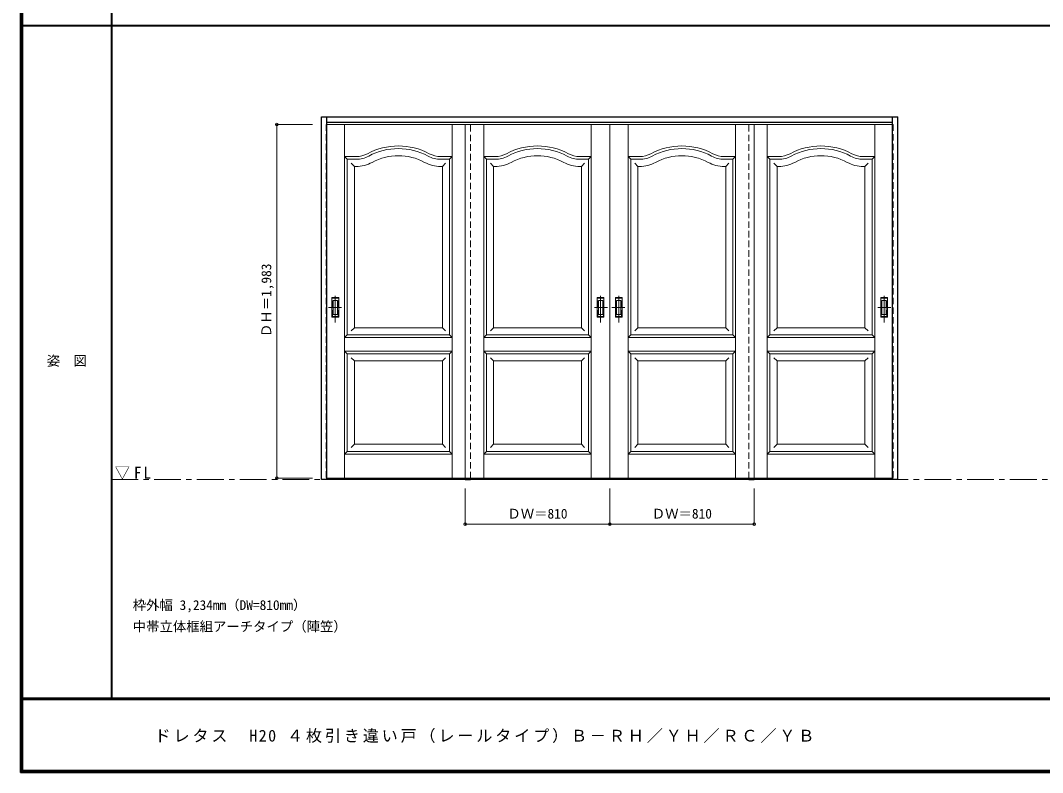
# Model space of a CAD drawing. Units: millimetres, scale not verified. Extents: x -6000 to 5700, y -4307 to 4260.
# Drawn here: x -6000 to -267, y -4205 to 12 of the extents above; entities that cross this region are included whole.
import ezdxf
from ezdxf.enums import TextEntityAlignment as Align

# ---------------------------------------------------------------- set-up
doc = ezdxf.new("R2010")
doc.units = ezdxf.units.MM
doc.header["$LTSCALE"] = 30
doc.header["$PDMODE"] = 32
doc.header["$PDSIZE"] = 15
doc.linetypes.add('CHAIN1', pattern=[8, 5, -1, 1, -1])
doc.linetypes.add('DASHED1', pattern=[1.8, 1.2, -0.6])
for name, color, linetype, lineweight in [('0-1_通り芯', 7, 'CHAIN1', 18), ('0-2_扉', 7, 'Continuous', 18), ('0-4_枠', 3, 'Continuous', 25), ('0-6_引手', 7, 'Continuous', 18), ('0-B_寸法', 7, 'Continuous', 9), ('F-1_枠', 6, 'Continuous', 40)]:
    doc.layers.add(name, color=color, linetype=linetype, lineweight=lineweight)
doc.layers.add('0-A_文字', color=7, linetype='Continuous')
doc.layers.add('F-A_文字', color=7, linetype='Continuous')
doc.styles.add('ＭＳ ゴシック', font='')
doc.styles.get('ＭＳ ゴシック').set_extended_font_data('MS Gothic')

msp = doc.modelspace()

# ---------------------------------------------------------------- linework, layer by layer
at = {"layer": '0-1_通り芯'}
msp.add_line((-5490, -2562.5), (5690, -2562.5), dxfattribs=at)
at = {"layer": '0-2_扉', "color": 4, "linetype": 'DASHED1', "lineweight": 9}
for p, q in [((-4285, -571.5), (-4285, -2554.5)), ((-4282, -571.5), (-4285, -571.5)), ((-3475, -2554.5), (-3475, -571.5)), ((-2695, -571.5), (-2695, -575.5)), ((-2695, -571.5), (-2695, -575.5)), ((-1915, -2554.5), (-1915, -571.5)), ((-1108, -571.5), (-1105, -571.5)), ((-1105, -571.5), (-1105, -2554.5)), ((-4282, -2554.5), (-4285, -2554.5)), ((-1108, -2554.5), (-1105, -2554.5))]:
    msp.add_line(p, q, dxfattribs=at)
at = {"layer": '0-2_扉'}
for p, q in [((-4282, -571.5), (-3475, -571.5)), ((-4181.5, -2554.5), (-4181.5, -571.5)), ((-3578.5, -2554.5), (-3578.5, -571.5)), ((-2695, -571.5), (-3505, -571.5)), ((-3401.5, -2554.5), (-3401.5, -571.5)), ((-2798.5, -2554.5), (-2798.5, -571.5)), ((-2695, -571.5), (-2695, -2554.5)), ((-2695, -571.5), (-1885, -571.5)), ((-2695, -571.5), (-2695, -2554.5)), ((-2591.5, -2554.5), (-2591.5, -571.5)), ((-1988.5, -2554.5), (-1988.5, -571.5)), ((-1108, -571.5), (-1915, -571.5)), ((-1811.5, -2554.5), (-1811.5, -571.5)), ((-1208.5, -2554.5), (-1208.5, -571.5)), ((-4166.5, -766.5), (-4181.5, -751.5)), ((-4181.5, -751.5), (-4117.49, -751.5)), ((-4166.5, -1620.26), (-4166.5, -766.5)), ((-4166.5, -766.5), (-4117.49, -766.5)), ((-4144.18, -788.82), (-4126.5, -806.5)), ((-3578.5, -751.5), (-3642.51, -751.5)), ((-3593.5, -766.5), (-3642.51, -766.5)), ((-3615.82, -788.82), (-3633.5, -806.5)), ((-3593.5, -766.5), (-3578.5, -751.5)), ((-3593.5, -1751.5), (-3593.5, -766.5)), ((-3386.5, -766.5), (-3401.5, -751.5)), ((-3401.5, -751.5), (-3337.49, -751.5)), ((-3386.5, -1751.5), (-3386.5, -766.5)), ((-3386.5, -766.5), (-3337.49, -766.5)), ((-3364.18, -788.82), (-3346.5, -806.5)), ((-2798.5, -751.5), (-2862.51, -751.5)), ((-2813.5, -766.5), (-2862.51, -766.5)), ((-2835.82, -788.82), (-2853.5, -806.5)), ((-2813.5, -766.5), (-2798.5, -751.5)), ((-2813.5, -1620.26), (-2813.5, -766.5)), ((-2576.5, -766.5), (-2591.5, -751.5)), ((-2591.5, -751.5), (-2527.49, -751.5)), ((-2576.5, -1620.26), (-2576.5, -766.5)), ((-2576.5, -766.5), (-2527.49, -766.5)), ((-2554.18, -788.82), (-2536.5, -806.5)), ((-1988.5, -751.5), (-2052.51, -751.5)), ((-2003.5, -766.5), (-2052.51, -766.5)), ((-2025.82, -788.82), (-2043.5, -806.5)), ((-2003.5, -766.5), (-1988.5, -751.5)), ((-2003.5, -1751.5), (-2003.5, -766.5)), ((-1796.5, -766.5), (-1811.5, -751.5)), ((-1811.5, -751.5), (-1747.49, -751.5)), ((-1796.5, -1751.5), (-1796.5, -766.5)), ((-1796.5, -766.5), (-1747.49, -766.5)), ((-1774.18, -788.82), (-1756.5, -806.5)), ((-1208.5, -751.5), (-1272.51, -751.5)), ((-1223.5, -766.5), (-1272.51, -766.5)), ((-1245.82, -788.82), (-1263.5, -806.5)), ((-1223.5, -766.5), (-1208.5, -751.5)), ((-1223.5, -1620.26), (-1223.5, -766.5)), ((-4126.5, -806.5), (-4126.5, -806.5)), ((-4126.5, -1711.5), (-4126.5, -806.5)), ((-4126.5, -806.5), (-4117.49, -806.5)), ((-3642.51, -806.5), (-3633.5, -806.5)), ((-3337.49, -806.5), (-3346.5, -806.5)), ((-2853.5, -806.5), (-2862.51, -806.5)), ((-2853.5, -806.5), (-2853.5, -806.5)), ((-2853.5, -1711.5), (-2853.5, -806.5)), ((-2536.5, -806.5), (-2536.5, -806.5)), ((-2536.5, -1711.5), (-2536.5, -806.5)), ((-2536.5, -806.5), (-2527.49, -806.5)), ((-2052.51, -806.5), (-2043.5, -806.5)), ((-1747.49, -806.5), (-1756.5, -806.5)), ((-1263.5, -806.5), (-1272.51, -806.5)), ((-1263.5, -806.5), (-1263.5, -806.5)), ((-1263.5, -1711.5), (-1263.5, -806.5)), ((-4166.31, -889.5), (-4166.5, -889.5)), ((-2813.69, -889.5), (-2813.5, -889.5)), ((-2576.31, -889.5), (-2576.5, -889.5)), ((-1223.69, -889.5), (-1223.5, -889.5)), ((-4166.5, -1751.5), (-4166.5, -1609.45)), ((-2813.5, -1751.5), (-2813.5, -1609.45)), ((-2576.5, -1751.5), (-2576.5, -1609.45)), ((-1223.5, -1751.5), (-1223.5, -1609.45)), ((-4126.5, -1711.5), (-4144.18, -1729.18)), ((-4126.5, -1711.5), (-4126.5, -1710.07)), ((-3633.5, -1711.5), (-4126.5, -1711.5)), ((-3633.5, -1711.5), (-3615.82, -1729.18)), ((-3346.5, -1711.5), (-3364.18, -1729.18)), ((-3346.5, -1711.5), (-2853.5, -1711.5)), ((-2853.5, -1711.5), (-2835.82, -1729.18)), ((-2536.5, -1711.5), (-2554.18, -1729.18)), ((-2536.5, -1711.5), (-2536.5, -1710.07)), ((-2043.5, -1711.5), (-2536.5, -1711.5)), ((-2043.5, -1711.5), (-2025.82, -1729.18)), ((-1756.5, -1711.5), (-1774.18, -1729.18)), ((-1756.5, -1711.5), (-1263.5, -1711.5)), ((-1263.5, -1711.5), (-1245.82, -1729.18)), ((-4181.5, -1766.5), (-4166.5, -1751.5)), ((-3578.5, -1766.5), (-4181.5, -1766.5)), ((-4166.5, -1751.5), (-3977.5, -1751.5)), ((-3593.5, -1751.5), (-4121.5, -1751.5)), ((-3593.5, -1751.5), (-3578.5, -1766.5)), ((-3386.5, -1751.5), (-3401.5, -1766.5)), ((-3401.5, -1766.5), (-2798.5, -1766.5)), ((-3386.5, -1751.5), (-2858.5, -1751.5)), ((-2813.5, -1751.5), (-3002.5, -1751.5)), ((-2798.5, -1766.5), (-2813.5, -1751.5)), ((-2591.5, -1766.5), (-2576.5, -1751.5)), ((-1988.5, -1766.5), (-2591.5, -1766.5)), ((-2576.5, -1751.5), (-2387.5, -1751.5)), ((-2003.5, -1751.5), (-2531.5, -1751.5)), ((-2003.5, -1751.5), (-1988.5, -1766.5)), ((-1796.5, -1751.5), (-1811.5, -1766.5)), ((-1811.5, -1766.5), (-1208.5, -1766.5)), ((-1796.5, -1751.5), (-1268.5, -1751.5)), ((-1223.5, -1751.5), (-1412.5, -1751.5)), ((-1208.5, -1766.5), (-1223.5, -1751.5)), ((-4181.5, -1841.5), (-4166.5, -1856.5)), ((-4181.5, -1841.5), (-3578.5, -1841.5)), ((-4166.5, -2404.5), (-4166.5, -1856.5)), ((-4166.5, -1856.5), (-3593.5, -1856.5)), ((-4126.46, -1896.5), (-4144.14, -1878.82)), ((-3633.5, -1896.5), (-3615.82, -1878.82)), ((-3593.5, -1856.5), (-3578.5, -1841.5)), ((-3593.5, -2404.5), (-3593.5, -1856.5)), ((-3386.5, -1856.5), (-3401.5, -1841.5)), ((-2798.5, -1841.5), (-3401.5, -1841.5)), ((-3386.5, -2404.5), (-3386.5, -1856.5)), ((-2813.5, -1856.5), (-3386.5, -1856.5)), ((-3346.5, -1896.5), (-3364.18, -1878.82)), ((-2853.54, -1896.5), (-2835.86, -1878.82)), ((-2798.5, -1841.5), (-2813.5, -1856.5)), ((-2813.5, -2404.5), (-2813.5, -1856.5)), ((-2591.5, -1841.5), (-2576.5, -1856.5)), ((-2591.5, -1841.5), (-1988.5, -1841.5)), ((-2576.5, -2404.5), (-2576.5, -1856.5)), ((-2576.5, -1856.5), (-2003.5, -1856.5)), ((-2536.46, -1896.5), (-2554.14, -1878.82)), ((-2043.5, -1896.5), (-2025.82, -1878.82)), ((-2003.5, -1856.5), (-1988.5, -1841.5)), ((-2003.5, -2404.5), (-2003.5, -1856.5)), ((-1796.5, -1856.5), (-1811.5, -1841.5)), ((-1208.5, -1841.5), (-1811.5, -1841.5)), ((-1796.5, -2404.5), (-1796.5, -1856.5)), ((-1223.5, -1856.5), (-1796.5, -1856.5)), ((-1756.5, -1896.5), (-1774.18, -1878.82)), ((-1263.54, -1896.5), (-1245.86, -1878.82)), ((-1208.5, -1841.5), (-1223.5, -1856.5)), ((-1223.5, -2404.5), (-1223.5, -1856.5)), ((-4126.5, -2364.5), (-4126.5, -1896.5)), ((-3633.5, -1896.5), (-4126.5, -1896.5)), ((-3633.5, -1896.5), (-3633.5, -2364.5)), ((-3346.5, -1896.5), (-3346.5, -2364.5)), ((-3346.5, -1896.5), (-2853.5, -1896.5)), ((-2853.5, -2364.5), (-2853.5, -1896.5)), ((-2536.5, -2364.5), (-2536.5, -1896.5)), ((-2043.5, -1896.5), (-2536.5, -1896.5)), ((-2043.5, -1896.5), (-2043.5, -2364.5)), ((-1756.5, -1896.5), (-1756.5, -2364.5)), ((-1756.5, -1896.5), (-1263.5, -1896.5)), ((-1263.5, -2364.5), (-1263.5, -1896.5)), ((-4166.5, -2404.5), (-4181.5, -2419.5)), ((-4166.5, -2404.5), (-3593.5, -2404.5)), ((-4126.5, -2364.5), (-4144.18, -2382.18)), ((-4126.5, -2364.5), (-4126.5, -2363.07)), ((-3633.5, -2364.5), (-4126.5, -2364.5)), ((-3633.5, -2364.5), (-3615.82, -2382.18)), ((-3593.5, -2404.5), (-3578.5, -2419.5)), ((-3386.5, -2404.5), (-3401.5, -2419.5)), ((-2813.5, -2404.5), (-3386.5, -2404.5)), ((-3346.5, -2364.5), (-3364.18, -2382.18)), ((-3346.5, -2364.5), (-2853.5, -2364.5)), ((-2853.5, -2364.5), (-2853.5, -2363.07)), ((-2853.5, -2364.5), (-2835.82, -2382.18)), ((-2813.5, -2404.5), (-2798.5, -2419.5)), ((-2576.5, -2404.5), (-2591.5, -2419.5)), ((-2576.5, -2404.5), (-2003.5, -2404.5)), ((-2536.5, -2364.5), (-2554.18, -2382.18)), ((-2536.5, -2364.5), (-2536.5, -2363.07)), ((-2043.5, -2364.5), (-2536.5, -2364.5)), ((-2043.5, -2364.5), (-2025.82, -2382.18)), ((-2003.5, -2404.5), (-1988.5, -2419.5)), ((-1796.5, -2404.5), (-1811.5, -2419.5)), ((-1223.5, -2404.5), (-1796.5, -2404.5)), ((-1756.5, -2364.5), (-1774.18, -2382.18)), ((-1756.5, -2364.5), (-1263.5, -2364.5)), ((-1263.5, -2364.5), (-1263.5, -2363.07)), ((-1263.5, -2364.5), (-1245.82, -2382.18)), ((-1223.5, -2404.5), (-1208.5, -2419.5)), ((-4181.5, -2419.5), (-3578.5, -2419.5)), ((-2798.5, -2419.5), (-3401.5, -2419.5)), ((-2591.5, -2419.5), (-1988.5, -2419.5)), ((-1208.5, -2419.5), (-1811.5, -2419.5)), ((-4282, -2554.5), (-3475, -2554.5)), ((-1108, -2554.5), (-1915, -2554.5))]:
    msp.add_line(p, q, dxfattribs=at)
at = {"layer": '0-2_扉', "color": 3, "lineweight": 25}
for p, q in [((-3505, -2562.5), (-3475, -2562.5)), ((-1915, -2562.5), (-1885, -2562.5))]:
    msp.add_line(p, q, dxfattribs=at)
at = {"layer": '0-2_扉'}
for points in [[(-2695, -2554.5), (-3505, -2554.5), (-3505, -571.5)], [(-2695, -2554.5), (-1885, -2554.5), (-1885, -571.5)], [(-3633.5, -806.5), (-3633.5, -806.5), (-3633.5, -1711.5)], [(-3346.5, -806.5), (-3346.5, -806.5), (-3346.5, -1711.5)], [(-2043.5, -806.5), (-2043.5, -806.5), (-2043.5, -1711.5)], [(-1756.5, -806.5), (-1756.5, -806.5), (-1756.5, -1711.5)]]:
    msp.add_lwpolyline(points, dxfattribs=at)
for centre, radius, start, end in [((-4117.49, -616.5), 135, 270, 298.3577), ((-3880, -1056.5), 365, 61.6423, 118.3577), ((-3880, -1056.5), 350, 61.6423, 118.3577), ((-3642.51, -616.5), 135, 241.6423, 270), ((-3337.49, -616.5), 135, 270, 298.3577), ((-3100, -1056.5), 365, 61.6423, 118.3577), ((-3100, -1056.5), 350, 61.6423, 118.3577), ((-2862.51, -616.5), 135, 241.6423, 270), ((-2527.49, -616.5), 135, 270, 298.3577), ((-2290, -1056.5), 365, 61.6423, 118.3577), ((-2290, -1056.5), 350, 61.6423, 118.3577), ((-2052.51, -616.5), 135, 241.6423, 270), ((-1747.49, -616.5), 135, 270, 298.3577), ((-1510, -1056.5), 365, 61.6423, 118.3577), ((-1510, -1056.5), 350, 61.6423, 118.3577), ((-1272.51, -616.5), 135, 241.6423, 270), ((-4117.49, -616.5), 150, 270, 298.3577), ((-4117.49, -616.5), 190, 270, 298.3577), ((-3880, -1056.5), 310, 61.6423, 118.3577), ((-3642.51, -616.5), 190, 241.6423, 270), ((-3642.51, -616.5), 150, 241.6423, 270), ((-3337.49, -616.5), 150, 270, 298.3577), ((-3337.49, -616.5), 190, 270, 298.3577), ((-3100, -1056.5), 310, 61.6423, 118.3577), ((-2862.51, -616.5), 190, 241.6423, 270), ((-2862.51, -616.5), 150, 241.6423, 270), ((-2527.49, -616.5), 150, 270, 298.3577), ((-2527.49, -616.5), 190, 270, 298.3577), ((-2290, -1056.5), 310, 61.6423, 118.3577), ((-2052.51, -616.5), 190, 241.6423, 270), ((-2052.51, -616.5), 150, 241.6423, 270), ((-1747.49, -616.5), 150, 270, 298.3577), ((-1747.49, -616.5), 190, 270, 298.3577), ((-1510, -1056.5), 310, 61.6423, 118.3577), ((-1272.51, -616.5), 190, 241.6423, 270), ((-1272.51, -616.5), 150, 241.6423, 270)]:
    msp.add_arc(centre, radius, start, end, dxfattribs=at)
at = {"layer": '0-4_枠'}
for p, q in [((-4312, -2562.5), (-4312, -527.5)), ((-4312, -527.5), (-1078, -527.5)), ((-4282, -2562.5), (-4282, -527.5)), ((-4282, -557.5), (-1108, -557.5)), ((-1108, -2562.5), (-1108, -527.5)), ((-1078, -2562.5), (-1078, -527.5)), ((-4282, -2562.5), (-4312, -2562.5)), ((-1108, -2559.5), (-4282, -2559.5)), ((-1108, -2562.5), (-4282, -2562.5)), ((-1078, -2562.5), (-1108, -2562.5))]:
    msp.add_line(p, q, dxfattribs=at)
at = {"layer": '0-6_引手'}
for p, q in [((-4253, -1542), (-4215, -1542)), ((-4253, -1652), (-4253, -1542)), ((-4215, -1652), (-4215, -1542)), ((-2727, -1542), (-2765, -1542)), ((-2765, -1652), (-2765, -1542)), ((-2727, -1652), (-2727, -1542)), ((-2663, -1542), (-2625, -1542)), ((-2663, -1652), (-2663, -1542)), ((-2625, -1652), (-2625, -1542)), ((-1137, -1542), (-1175, -1542)), ((-1175, -1652), (-1175, -1542)), ((-1137, -1652), (-1137, -1542)), ((-4246.5, -1558), (-4221.5, -1558)), ((-4246.5, -1636), (-4246.5, -1558)), ((-4221.5, -1636), (-4221.5, -1558)), ((-2733.5, -1558), (-2758.5, -1558)), ((-2758.5, -1636), (-2758.5, -1558)), ((-2733.5, -1636), (-2733.5, -1558)), ((-2656.5, -1558), (-2631.5, -1558)), ((-2656.5, -1636), (-2656.5, -1558)), ((-2631.5, -1636), (-2631.5, -1558)), ((-1143.5, -1558), (-1168.5, -1558)), ((-1168.5, -1636), (-1168.5, -1558)), ((-1143.5, -1636), (-1143.5, -1558)), ((-4253, -1652), (-4215, -1652)), ((-4246.5, -1636), (-4221.5, -1636)), ((-2727, -1652), (-2765, -1652)), ((-2733.5, -1636), (-2758.5, -1636)), ((-2663, -1652), (-2625, -1652)), ((-2656.5, -1636), (-2631.5, -1636)), ((-1137, -1652), (-1175, -1652)), ((-1143.5, -1636), (-1168.5, -1636))]:
    msp.add_line(p, q, dxfattribs=at)
at = {"layer": '0-6_引手', "linetype": 'CHAIN1'}
for p, q in [((-4234, -1682.23), (-4234, -1511.38)), ((-2746, -1682.23), (-2746, -1511.38)), ((-2644, -1682.23), (-2644, -1511.38)), ((-1156, -1682.23), (-1156, -1511.38)), ((-4272.07, -1597), (-4199.56, -1597)), ((-2707.93, -1597), (-2780.44, -1597)), ((-2682.07, -1597), (-2609.56, -1597)), ((-1117.93, -1597), (-1190.44, -1597))]:
    msp.add_line(p, q, dxfattribs=at)
at = {"layer": '0-6_引手', "linetype": 'DASHED1'}
for p, q in [((-4218, -1648), (-4218, -1546)), ((-2762, -1648), (-2762, -1546)), ((-2628, -1648), (-2628, -1546)), ((-1172, -1648), (-1172, -1546)), ((-4250, -1648), (-4218, -1648)), ((-2730, -1648), (-2762, -1648)), ((-2660, -1648), (-2628, -1648)), ((-1140, -1648), (-1172, -1648))]:
    msp.add_line(p, q, dxfattribs=at)
for points in [[(-4250, -1648), (-4250, -1546), (-4218, -1546)], [(-2730, -1648), (-2730, -1546), (-2762, -1546)], [(-2660, -1648), (-2660, -1546), (-2628, -1546)], [(-1140, -1648), (-1140, -1546), (-1172, -1546)]]:
    msp.add_lwpolyline(points, dxfattribs=at)
at = {"layer": '0-B_寸法', "color": 4}
for p, q in [((-4562, -571.5), (-4362, -571.5)), ((-4562, -571.5), (-4562, -2554.5)), ((-4562, -2554.5), (-4362, -2554.5)), ((-3505, -2812.5), (-3505, -2612.5)), ((-2695, -2812.5), (-2695, -2612.5)), ((-1885, -2812.5), (-1885, -2612.5)), ((-3505, -2812.5), (-1885, -2812.5))]:
    msp.add_line(p, q, dxfattribs=at)
at = {"layer": '0-B_寸法'}
for p in [(-4562, -571.5), (-4562, -2554.5), (-3505, -2812.5), (-2695, -2812.5), (-1885, -2812.5)]:
    msp.add_point(p, dxfattribs=at)
at = {"layer": 'F-1_枠'}
for p, q in [((-6000, 4175), (-6000, -4205)), ((-5995, 4175), (-5995, -4205)), ((-5990, 4175), (-5990, -4205)), ((-5490, 4175), (-5490, -3790)), ((-6000, -15.5), (5700, -15.5)), ((5700, -3790), (-6000, -3790)), ((5700, -3795), (-6000, -3795)), ((5700, -4195), (-6000, -4195)), ((5700, -4200), (-6000, -4200)), ((5700, -4205), (-6000, -4205))]:
    msp.add_line(p, q, dxfattribs=at)

# ---------------------------------------------------------------- texts
at = {"layer": '0-A_文字', "style": 'ＭＳ ゴシック'}
for s, p in [('枠外幅 3,234mm（DW=810mm）', (-5370, -3310)), ('中帯立体框組アーチタイプ（陣笠）', (-5370, -3430))]:
    msp.add_text(s, height=54.99, dxfattribs=at).set_placement(p, align=Align.BOTTOM_LEFT)
at = {"layer": '0-A_文字', "insert": (-5471.25, -2562.5), "char_height": 65.98, "attachment_point": 7, "style": 'ＭＳ ゴシック'}
msp.add_mtext('\\T1.26;\\W0.95;▽FL', dxfattribs=at)
at = {"layer": '0-B_寸法', "style": 'ＭＳ ゴシック'}
msp.add_text('ＤＨ＝1,983', height=54.99, rotation=90, dxfattribs=at).set_placement((-4577, -1763.25), align=Align.BOTTOM_LEFT)
for p in [(-3268.75, -2797.5), (-2458.75, -2797.5)]:
    msp.add_text('ＤＷ＝810', height=54.99, dxfattribs=at).set_placement(p, align=Align.BOTTOM_LEFT)
at = {"layer": 'F-A_文字', "style": 'ＭＳ ゴシック'}
msp.add_text('姿\u3000図', height=54.99, dxfattribs=at).set_placement((-5852.5, -1940.25), align=Align.BOTTOM_LEFT)
at = {"layer": 'F-A_文字', "insert": (-5247.55, -4040), "char_height": 65.98, "attachment_point": 7, "style": 'ＭＳ ゴシック'}
msp.add_mtext('\\T1.18;ドレタス\u3000H20\\~４枚引き違い戸（レールタイプ）Ｂ－ＲＨ／ＹＨ／ＲＣ／ＹＢ', dxfattribs=at)

doc.saveas('drawing.dxf')
